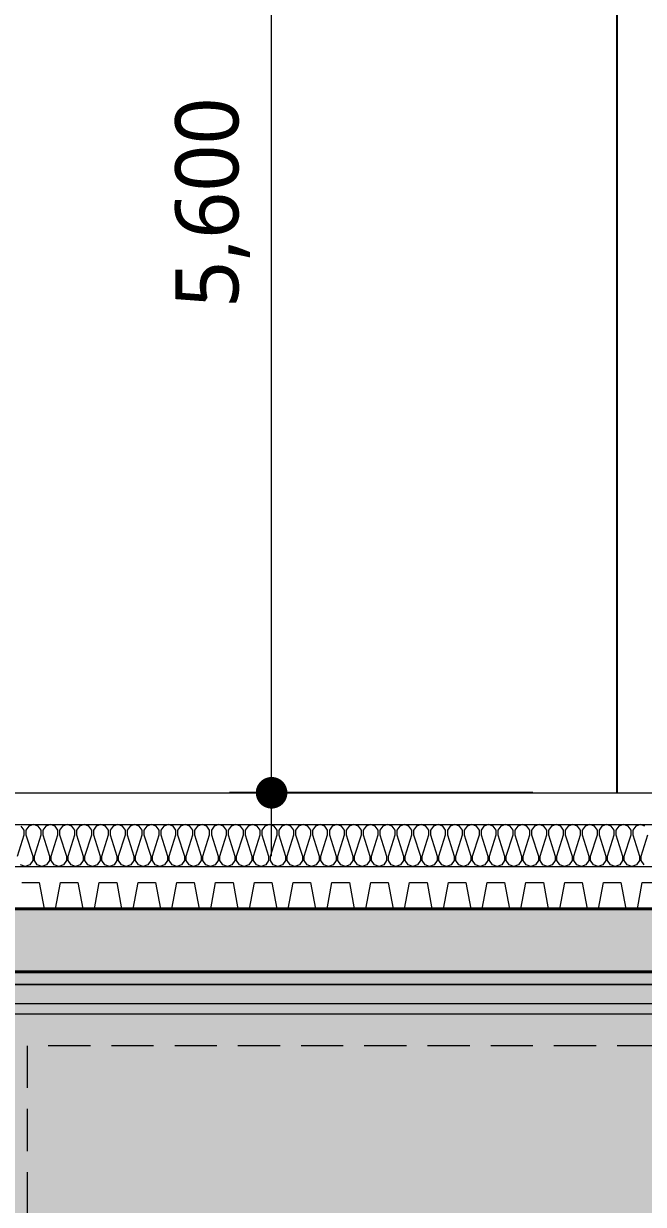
# Model space of a CAD drawing. Header units: millimetres. Extents: x 0 to 420000, y 0 to 297000.
# Drawn here: x 184795 to 187737, y 22497 to 28099 of the extents above; entities that cross this region are included whole.
import ezdxf

# ---------------------------------------------------------------- set-up
doc = ezdxf.new("R2010")
doc.units = ezdxf.units.MM
doc.linetypes.add('CEN', pattern=[62, 60, -1, 0, -1])
doc.linetypes.add('HIDDEN', pattern=[0.375, 0.25, -0.125])
doc.layers.get('Defpoints').update_dxf_attribs({"color": 140})
for name, color, linetype, lineweight in [('A-AXIS-LINE', 1, 'CEN', 15), ('A-CONC-LIN1', 2, 'Continuous', 40), ('A-ELEV-LIN2', 7, 'Continuous', 25), ('A-SECT-LIN3', 255, 'Continuous', 18), ('A-XXXX-DRBD', 9, 'Continuous', 20), ('A-XXXX-FIN2', 6, 'Continuous', 20), ('A-XXXX-HATC', 8, 'Continuous', 18), ('A-XXXX-HID', 8, 'HIDDEN', 18), ('A-XXXX-INSL2', 8, 'Continuous', 18)]:
    doc.layers.add(name, color=color, linetype=linetype, lineweight=lineweight)
doc.layers.add('A-CONC-SOLD', color=253, linetype='CEN')
doc.layers.add('A-XXXX-SOLD', color=252, linetype='Continuous')
doc.layers.add('A-XXXX-NPLT', color=144, linetype='Continuous', lineweight=15, plot=False)
doc.styles.add('HY울릉도L', font='')
doc.styles.add('맑은고딕', font='')
doc.styles.get('HY울릉도L').set_extended_font_data('HYwulM')
doc.styles.get('맑은고딕').set_extended_font_data('Malgun Gothic')
doc.dimstyles.new('CDIM', dxfattribs={"dimtxt": 3, "dimasz": 1.5, "dimexe": 2, "dimexo": 1, "dimgap": 1, "dimtad": 1, "dimdec": 0, "dimrnd": 0.5, "dimzin": 0, "dimdsep": 32, "dimlunit": 6, "dimtxsty": 'HY울릉도L', "dimblk1": '_CIDOT', "dimblk2": '_CIDOT', "dimsah": 1, "dimcen": 5.5, "dimclrd": 2, "dimclre": 2, "dimclrt": 7, "dimadec": 0, "dimazin": 0, "dimtfac": 1, "dimtdec": 0, "dimtix": 1, "dimtmove": 2, "dimatfit": 1, "dimldrblk": '_CIDOT', "dimfxl": 1, "dimtolj": 1, "dimtzin": 0, "dimlwd": -1, "dimarcsym": 0})

# ---------------------------------------------------------------- blocks, each defined once
blk = doc.blocks.new('axis(211208)')
at = {"layer": 'A-AXIS-LINE', "ltscale": 1000}
for p, q in [((4631788.1, -441118.7), (4955413.1, -441118.7)), ((4631788.1, -442118.7), (4955413.1, -442118.7))]:
    blk.add_line(p, q, dxfattribs=at)
blk = doc.blocks.new('지하2층')
at = {"layer": 'A-CONC-SOLD'}
h = blk.add_hatch(color=256, dxfattribs=at)
h.dxf.hatch_style = 1
h.paths.add_polyline_path([(4879373.8, -392168.7), (4878973.8, -392168.7), (4878973.8, -391118.7), (4878823.8, -391118.7), (4878823.8, -391368.7), (4878373.8, -391368.7), (4878373.8, -392368.7), (4878323.8, -392368.7), (4878323.8, -393068.7), (4878673.8, -393068.7), (4878673.8, -401668.7), (4877923.8, -401668.7), (4877923.8, -401118.7), (4877723.8, -401118.7), (4877723.8, -401668.7), (4801523.8, -401668.7), (4801523.8, -401128.7), (4801323.8, -401128.7), (4801323.8, -401968.7), (4801493.8, -401968.7), (4801478.8, -401977.7), (4801478.8, -402318.7), (4759168.8, -402318.7), (4759168.8, -401977.7), (4759153.8, -401968.7), (4759323.8, -401968.7), (4759323.8, -401128.7), (4759123.8, -401128.7), (4759123.8, -401668.7), (4682923.8, -401668.7), (4682923.8, -401118.7), (4682723.8, -401118.7), (4682723.8, -401668.7), (4681973.8, -401668.7), (4681973.8, -393068.7), (4682323.8, -393068.7), (4682323.8, -392368.7), (4682273.8, -392368.7), (4682273.8, -391368.7), (4681823.8, -391368.7), (4681823.8, -391118.7), (4681673.8, -391118.7), (4681673.8, -392168.7), (4681273.8, -392168.7), (4681273.8, -401968.7), (4758323.8, -401968.7), (4758323.8, -402618.7), (4802323.8, -402618.7), (4802323.8, -401968.7), (4879373.8, -401968.7)])
at = {"layer": 'A-CONC-LIN1'}
for points in [[(4681673.8, -391118.7), (4681673.8, -392168.7), (4681273.8, -392168.7), (4681273.8, -401968.7), (4758323.8, -401968.7), (4758323.8, -402618.7), (4802323.8, -402618.7), (4802323.8, -401968.7), (4879373.8, -401968.7), (4879373.8, -392168.7), (4878973.8, -392168.7), (4878973.8, -391118.7)], [(4801478.8, -402318.7), (4759168.8, -402318.7), (4759168.8, -401977.7), (4759153.8, -401968.7), (4759323.8, -401968.7), (4759323.8, -401128.7), (4759123.8, -401128.7), (4759123.8, -401668.7), (4682923.8, -401668.7)]]:
    blk.add_lwpolyline(points, dxfattribs=at)
at = {"layer": 'A-ELEV-LIN2'}
blk.add_line((4757923.8, -401118.7), (4757923.8, -394068.7), dxfattribs=at)
at = {"layer": 'A-XXXX-DRBD'}
blk.add_lwpolyline([(4755097.6, -401543.7), (4755180.4, -401543.7), (4755203.7, -401668.7), (4755258.4, -401668.7), (4755281.7, -401543.7), (4755364.5, -401543.7), (4755387.8, -401668.7), (4755442.5, -401668.7), (4755465.8, -401543.7), (4755548.6, -401543.7), (4755571.9, -401668.7), (4755626.5, -401668.7), (4755649.9, -401543.7), (4755732.7, -401543.7), (4755756, -401668.7), (4755810.6, -401668.7), (4755833.9, -401543.7), (4755916.8, -401543.7), (4755940.1, -401668.7), (4755994.7, -401668.7), (4756018, -401543.7), (4756100.9, -401543.7), (4756124.2, -401668.7), (4756178.8, -401668.7), (4756202.1, -401543.7), (4756284.9, -401543.7), (4756308.3, -401668.7), (4756362.9, -401668.7), (4756386.2, -401543.7), (4756469, -401543.7), (4756492.3, -401668.7), (4756547, -401668.7), (4756570.3, -401543.7), (4756653.1, -401543.7), (4756676.4, -401668.7), (4756731.1, -401668.7), (4756754.4, -401543.7), (4756837.2, -401543.7), (4756860.5, -401668.7), (4756915.2, -401668.7), (4756938.5, -401543.7), (4757021.3, -401543.7), (4757044.6, -401668.7), (4757099.3, -401668.7), (4757122.6, -401543.7), (4757205.4, -401543.7), (4757228.7, -401668.7), (4757283.3, -401668.7), (4757306.7, -401543.7), (4757389.5, -401543.7), (4757412.8, -401668.7), (4757467.4, -401668.7), (4757490.7, -401543.7), (4757573.6, -401543.7), (4757596.9, -401668.7), (4757651.5, -401668.7), (4757674.8, -401543.7), (4757757.7, -401543.7), (4757781, -401668.7), (4757835.6, -401668.7), (4757858.9, -401543.7), (4757941.7, -401543.7), (4757965.1, -401668.7), (4758019.7, -401668.7), (4758043, -401543.7), (4758125.8, -401543.7)], dxfattribs=at)
at = {"layer": 'A-XXXX-FIN2'}
blk.add_lwpolyline([(4683073.8, -401118.7), (4759113.8, -401118.7)], dxfattribs=at)
at = {"layer": 'A-XXXX-INSL2'}
for points in [[(4682923.8, -401268.7), (4759113.8, -401268.7)], [(4758051.8, -401460.7), (4758037.8, -401440.7), (4758037.8, -401418.7), (4758069.8, -401318.7)], [(4758055.8, -401276.7), (4758033.8, -401268.7), (4758011.8, -401276.7), (4757997.8, -401296.7), (4757997.8, -401318.7), (4758029.8, -401418.7), (4758029.8, -401440.7), (4758015.8, -401460.7), (4757993.8, -401468.7), (4757971.8, -401460.7), (4757957.8, -401440.7), (4757957.8, -401418.7), (4757989.8, -401318.7), (4757989.8, -401296.7), (4757975.8, -401276.7), (4757953.8, -401268.7), (4757931.8, -401276.7), (4757917.8, -401296.7), (4757917.8, -401318.7), (4757949.8, -401418.7), (4757949.8, -401440.7), (4757935.8, -401460.7), (4757913.8, -401468.7), (4757891.8, -401460.7), (4757877.8, -401440.7), (4757877.8, -401418.7), (4757909.8, -401318.7), (4757909.8, -401296.7), (4757895.8, -401276.7), (4757873.8, -401268.7), (4757851.8, -401276.7), (4757837.8, -401296.7), (4757837.8, -401318.7), (4757869.8, -401418.7), (4757869.8, -401440.7), (4757855.8, -401460.7), (4757833.8, -401468.7), (4757811.8, -401460.7), (4757797.8, -401440.7), (4757797.8, -401418.7), (4757829.8, -401318.7), (4757829.8, -401296.7), (4757815.8, -401276.7), (4757793.8, -401268.7), (4757771.8, -401276.7), (4757757.8, -401296.7), (4757757.8, -401318.7), (4757789.8, -401418.7), (4757789.8, -401440.7), (4757775.8, -401460.7), (4757753.8, -401468.7), (4757731.8, -401460.7), (4757717.8, -401440.7), (4757717.8, -401418.7), (4757749.8, -401318.7), (4757749.8, -401296.7), (4757735.8, -401276.7), (4757713.8, -401268.7), (4757691.8, -401276.7), (4757677.8, -401296.7), (4757677.8, -401318.7), (4757709.8, -401418.7), (4757709.8, -401440.7), (4757695.8, -401460.7), (4757673.8, -401468.7), (4757651.8, -401460.7), (4757637.8, -401440.7), (4757637.8, -401418.7), (4757669.8, -401318.7), (4757669.8, -401296.7), (4757655.8, -401276.7), (4757633.8, -401268.7), (4757611.8, -401276.7), (4757597.8, -401296.7), (4757597.8, -401318.7), (4757629.8, -401418.7), (4757629.8, -401440.7), (4757615.8, -401460.7), (4757593.8, -401468.7), (4757571.8, -401460.7), (4757557.8, -401440.7), (4757557.8, -401418.7), (4757589.8, -401318.7), (4757589.8, -401296.7), (4757575.8, -401276.7), (4757553.8, -401268.7), (4757531.8, -401276.7), (4757517.8, -401296.7), (4757517.8, -401318.7), (4757549.8, -401418.7), (4757549.8, -401440.7), (4757535.8, -401460.7), (4757513.8, -401468.7), (4757491.8, -401460.7), (4757477.8, -401440.7), (4757477.8, -401418.7), (4757509.8, -401318.7), (4757509.8, -401296.7), (4757495.8, -401276.7), (4757473.8, -401268.7), (4757451.8, -401276.7), (4757437.8, -401296.7), (4757437.8, -401318.7), (4757469.8, -401418.7), (4757469.8, -401440.7), (4757455.8, -401460.7), (4757433.8, -401468.7), (4757411.8, -401460.7), (4757397.8, -401440.7), (4757397.8, -401418.7), (4757429.8, -401318.7), (4757429.8, -401296.7), (4757415.8, -401276.7), (4757393.8, -401268.7), (4757371.8, -401276.7), (4757357.8, -401296.7), (4757357.8, -401318.7), (4757389.8, -401418.7), (4757389.8, -401440.7), (4757375.8, -401460.7), (4757353.8, -401468.7), (4757331.8, -401460.7), (4757317.8, -401440.7), (4757317.8, -401418.7), (4757349.8, -401318.7), (4757349.8, -401296.7), (4757335.8, -401276.7), (4757313.8, -401268.7), (4757291.8, -401276.7), (4757277.8, -401296.7), (4757277.8, -401318.7), (4757309.8, -401418.7), (4757309.8, -401440.7), (4757295.8, -401460.7), (4757273.8, -401468.7), (4757251.8, -401460.7), (4757237.8, -401440.7), (4757237.8, -401418.7), (4757269.8, -401318.7), (4757269.8, -401296.7), (4757255.8, -401276.7), (4757233.8, -401268.7), (4757211.8, -401276.7), (4757197.8, -401296.7), (4757197.8, -401318.7), (4757229.8, -401418.7), (4757229.8, -401440.7), (4757215.8, -401460.7), (4757193.8, -401468.7), (4757171.8, -401460.7), (4757157.8, -401440.7), (4757157.8, -401418.7), (4757189.8, -401318.7), (4757189.8, -401296.7), (4757175.8, -401276.7), (4757153.8, -401268.7), (4757131.8, -401276.7), (4757117.8, -401296.7), (4757117.8, -401318.7), (4757149.8, -401418.7), (4757149.8, -401440.7), (4757135.8, -401460.7), (4757113.8, -401468.7), (4757091.8, -401460.7), (4757077.8, -401440.7), (4757077.8, -401418.7), (4757109.8, -401318.7), (4757109.8, -401296.7), (4757095.8, -401276.7), (4757073.8, -401268.7), (4757051.8, -401276.7), (4757037.8, -401296.7), (4757037.8, -401318.7), (4757069.8, -401418.7), (4757069.8, -401440.7), (4757055.8, -401460.7), (4757033.8, -401468.7), (4757011.8, -401460.7), (4756997.8, -401440.7), (4756997.8, -401418.7), (4757029.8, -401318.7), (4757029.8, -401296.7), (4757015.8, -401276.7), (4756993.8, -401268.7), (4756971.8, -401276.7), (4756957.8, -401296.7), (4756957.8, -401318.7), (4756989.8, -401418.7), (4756989.8, -401440.7), (4756975.8, -401460.7), (4756953.8, -401468.7), (4756931.8, -401460.7), (4756917.8, -401440.7), (4756917.8, -401418.7), (4756949.8, -401318.7), (4756949.8, -401296.7), (4756935.8, -401276.7), (4756913.8, -401268.7), (4756891.8, -401276.7), (4756877.8, -401296.7), (4756877.8, -401318.7), (4756909.8, -401418.7), (4756909.8, -401440.7), (4756895.8, -401460.7), (4756873.8, -401468.7), (4756851.8, -401460.7), (4756837.8, -401440.7), (4756837.8, -401418.7), (4756869.8, -401318.7), (4756869.8, -401296.7), (4756855.8, -401276.7), (4756833.8, -401268.7), (4756811.8, -401276.7), (4756797.8, -401296.7), (4756797.8, -401318.7), (4756829.8, -401418.7), (4756829.8, -401440.7), (4756815.8, -401460.7), (4756793.8, -401468.7), (4756771.8, -401460.7), (4756757.8, -401440.7), (4756757.8, -401418.7), (4756789.8, -401318.7), (4756789.8, -401296.7), (4756775.8, -401276.7), (4756753.8, -401268.7), (4756731.8, -401276.7), (4756717.8, -401296.7), (4756717.8, -401318.7), (4756749.8, -401418.7), (4756749.8, -401440.7), (4756735.8, -401460.7), (4756713.8, -401468.7), (4756691.8, -401460.7), (4756677.8, -401440.7), (4756677.8, -401418.7), (4756709.8, -401318.7), (4756709.8, -401296.7), (4756695.8, -401276.7), (4756673.8, -401268.7), (4756651.8, -401276.7), (4756637.8, -401296.7), (4756637.8, -401318.7), (4756669.8, -401418.7), (4756669.8, -401440.7), (4756655.8, -401460.7), (4756633.8, -401468.7), (4756611.8, -401460.7), (4756597.8, -401440.7), (4756597.8, -401418.7), (4756629.8, -401318.7), (4756629.8, -401296.7), (4756615.8, -401276.7), (4756593.8, -401268.7), (4756571.8, -401276.7), (4756557.8, -401296.7), (4756557.8, -401318.7), (4756589.8, -401418.7), (4756589.8, -401440.7), (4756575.8, -401460.7), (4756553.8, -401468.7), (4756531.8, -401460.7), (4756517.8, -401440.7), (4756517.8, -401418.7), (4756549.8, -401318.7), (4756549.8, -401296.7), (4756535.8, -401276.7), (4756513.8, -401268.7), (4756491.8, -401276.7), (4756477.8, -401296.7), (4756477.8, -401318.7), (4756509.8, -401418.7), (4756509.8, -401440.7), (4756495.8, -401460.7), (4756473.8, -401468.7), (4756451.8, -401460.7), (4756437.8, -401440.7), (4756437.8, -401418.7), (4756469.8, -401318.7), (4756469.8, -401296.7), (4756455.8, -401276.7), (4756433.8, -401268.7), (4756411.8, -401276.7), (4756397.8, -401296.7), (4756397.8, -401318.7), (4756429.8, -401418.7), (4756429.8, -401440.7), (4756415.8, -401460.7), (4756393.8, -401468.7), (4756371.8, -401460.7), (4756357.8, -401440.7), (4756357.8, -401418.7), (4756389.8, -401318.7), (4756389.8, -401296.7), (4756375.8, -401276.7), (4756353.8, -401268.7), (4756331.8, -401276.7), (4756317.8, -401296.7), (4756317.8, -401318.7), (4756349.8, -401418.7), (4756349.8, -401440.7), (4756335.8, -401460.7), (4756313.8, -401468.7), (4756291.8, -401460.7), (4756277.8, -401440.7), (4756277.8, -401418.7), (4756309.8, -401318.7), (4756309.8, -401296.7), (4756295.8, -401276.7), (4756273.8, -401268.7), (4756251.8, -401276.7), (4756237.8, -401296.7), (4756237.8, -401318.7), (4756269.8, -401418.7), (4756269.8, -401440.7), (4756255.8, -401460.7), (4756233.8, -401468.7), (4756211.8, -401460.7), (4756197.8, -401440.7), (4756197.8, -401418.7), (4756229.8, -401318.7), (4756229.8, -401296.7), (4756215.8, -401276.7), (4756193.8, -401268.7), (4756171.8, -401276.7), (4756157.8, -401296.7), (4756157.8, -401318.7), (4756189.8, -401418.7), (4756189.8, -401440.7), (4756175.8, -401460.7), (4756153.8, -401468.7), (4756131.8, -401460.7), (4756117.8, -401440.7), (4756117.8, -401418.7), (4756149.8, -401318.7), (4756149.8, -401296.7), (4756135.8, -401276.7), (4756113.8, -401268.7), (4756091.8, -401276.7), (4756077.8, -401296.7), (4756077.8, -401318.7), (4756109.8, -401418.7), (4756109.8, -401440.7), (4756095.8, -401460.7), (4756073.8, -401468.7), (4756051.8, -401460.7), (4756037.8, -401440.7), (4756037.8, -401418.7), (4756069.8, -401318.7), (4756069.8, -401296.7), (4756055.8, -401276.7), (4756033.8, -401268.7), (4756011.8, -401276.7), (4755997.8, -401296.7), (4755997.8, -401318.7), (4756029.8, -401418.7), (4756029.8, -401440.7), (4756015.8, -401460.7), (4755993.8, -401468.7), (4755971.8, -401460.7), (4755957.8, -401440.7), (4755957.8, -401418.7), (4755989.8, -401318.7), (4755989.8, -401296.7), (4755975.8, -401276.7), (4755953.8, -401268.7), (4755931.8, -401276.7), (4755917.8, -401296.7), (4755917.8, -401318.7), (4755949.8, -401418.7), (4755949.8, -401440.7), (4755935.8, -401460.7), (4755913.8, -401468.7), (4755891.8, -401460.7), (4755877.8, -401440.7), (4755877.8, -401418.7), (4755909.8, -401318.7), (4755909.8, -401296.7), (4755895.8, -401276.7), (4755873.8, -401268.7), (4755851.8, -401276.7), (4755837.8, -401296.7), (4755837.8, -401318.7), (4755869.8, -401418.7), (4755869.8, -401440.7), (4755855.8, -401460.7), (4755833.8, -401468.7), (4755811.8, -401460.7), (4755797.8, -401440.7), (4755797.8, -401418.7), (4755829.8, -401318.7), (4755829.8, -401296.7), (4755815.8, -401276.7), (4755793.8, -401268.7), (4755771.8, -401276.7), (4755757.8, -401296.7), (4755757.8, -401318.7), (4755789.8, -401418.7), (4755789.8, -401440.7), (4755775.8, -401460.7), (4755753.8, -401468.7), (4755731.8, -401460.7), (4755717.8, -401440.7), (4755717.8, -401418.7), (4755749.8, -401318.7), (4755749.8, -401296.7), (4755735.8, -401276.7), (4755713.8, -401268.7), (4755691.8, -401276.7), (4755677.8, -401296.7), (4755677.8, -401318.7), (4755709.8, -401418.7), (4755709.8, -401440.7), (4755695.8, -401460.7), (4755673.8, -401468.7), (4755651.8, -401460.7), (4755637.8, -401440.7), (4755637.8, -401418.7), (4755669.8, -401318.7), (4755669.8, -401296.7), (4755655.8, -401276.7), (4755633.8, -401268.7), (4755611.8, -401276.7), (4755597.8, -401296.7), (4755597.8, -401318.7), (4755629.8, -401418.7), (4755629.8, -401440.7), (4755615.8, -401460.7), (4755593.8, -401468.7), (4755571.8, -401460.7), (4755557.8, -401440.7), (4755557.8, -401418.7), (4755589.8, -401318.7), (4755589.8, -401296.7), (4755575.8, -401276.7), (4755553.8, -401268.7), (4755531.8, -401276.7), (4755517.8, -401296.7), (4755517.8, -401318.7), (4755549.8, -401418.7), (4755549.8, -401440.7), (4755535.8, -401460.7), (4755513.8, -401468.7), (4755491.8, -401460.7), (4755477.8, -401440.7), (4755477.8, -401418.7), (4755509.8, -401318.7), (4755509.8, -401296.7), (4755495.8, -401276.7), (4755473.8, -401268.7), (4755451.8, -401276.7), (4755437.8, -401296.7), (4755437.8, -401318.7), (4755469.8, -401418.7), (4755469.8, -401440.7), (4755455.8, -401460.7), (4755433.8, -401468.7), (4755411.8, -401460.7), (4755397.8, -401440.7), (4755397.8, -401418.7), (4755429.8, -401318.7), (4755429.8, -401296.7), (4755415.8, -401276.7), (4755393.8, -401268.7), (4755371.8, -401276.7), (4755357.8, -401296.7), (4755357.8, -401318.7), (4755389.8, -401418.7), (4755389.8, -401440.7), (4755375.8, -401460.7), (4755353.8, -401468.7), (4755331.8, -401460.7), (4755317.8, -401440.7), (4755317.8, -401418.7), (4755349.8, -401318.7), (4755349.8, -401296.7), (4755335.8, -401276.7), (4755313.8, -401268.7), (4755291.8, -401276.7), (4755277.8, -401296.7), (4755277.8, -401318.7), (4755309.8, -401418.7), (4755309.8, -401440.7), (4755295.8, -401460.7), (4755273.8, -401468.7), (4755251.8, -401460.7), (4755237.8, -401440.7), (4755237.8, -401418.7), (4755269.8, -401318.7), (4755269.8, -401296.7), (4755255.8, -401276.7), (4755233.8, -401268.7), (4755211.8, -401276.7), (4755197.8, -401296.7), (4755197.8, -401318.7), (4755229.8, -401418.7), (4755229.8, -401440.7), (4755215.8, -401460.7), (4755193.8, -401468.7), (4755171.8, -401460.7), (4755157.8, -401440.7), (4755157.8, -401418.7), (4755189.8, -401318.7), (4755189.8, -401296.7), (4755175.8, -401276.7), (4755153.8, -401268.7), (4755131.8, -401276.7), (4755117.8, -401296.7), (4755117.8, -401318.7), (4755149.8, -401418.7), (4755149.8, -401440.7), (4755135.8, -401460.7), (4755113.8, -401468.7), (4755091.8, -401460.7)], [(4755077.8, -401418.7), (4755109.8, -401318.7), (4755109.8, -401296.7), (4755095.8, -401276.7)], [(4682923.8, -401468.7), (4759113.8, -401468.7)]]:
    blk.add_lwpolyline(points, dxfattribs=at)
blk = doc.blocks.new('PF12')
at = {"layer": 'A-XXXX-HID', "color": 0, "ltscale": 800}
blk.add_lwpolyline([(-3750, 0), (-3750, -3400), (3750, -3400), (3750, 0)], close=True, dxfattribs=at)
blk = doc.blocks.new('_CIDOT')
at = {"color": 0, "linetype": 'ByBlock'}
blk.add_line((2, 0), (-1, 0), dxfattribs=at)
at = {"color": 0, "linetype": 'ByBlock', "const_width": 0.5}
blk.add_lwpolyline([(-0.25, 0, 1), (0.25, 0, 1)], format="xyb", close=True, dxfattribs=at)
blk = doc.blocks.new('*D148')
at = {"layer": 'A-XXXX-NPLT', "lineweight": -2, "transparency": 16777216}
for p, q in [((187212.5, 30050), (185772.5, 30050)), ((187212.5, 24450), (185772.5, 24450))]:
    blk.add_line(p, q, dxfattribs=at)
at = {"layer": 'A-XXXX-NPLT', "transparency": 16777216}
blk.add_line((185972.5, 24600), (185972.5, 29900), dxfattribs=at)
at = {"layer": 'Defpoints', "color": 0, "transparency": 16777216}
for p in [(185972.5, 30050), (187312.5, 30050), (187312.5, 24450)]:
    blk.add_point(p, dxfattribs=at)
at = {"layer": 'A-XXXX-NPLT', "transparency": 16777216, "xscale": 150, "yscale": 150, "zscale": 150}
for p, rotation in [((185972.5, 30050), 90), ((185972.5, 24450), 270)]:
    blk.add_blockref('_CIDOT', p, dxfattribs=dict(at, rotation=rotation))
at = {"layer": 'A-XXXX-NPLT', "color": 3, "transparency": 16777216, "insert": (185692.3, 27250), "char_height": 300, "attachment_point": 5, "rotation": 90, "style": '맑은고딕'}
blk.add_mtext('\\A1;5,600', dxfattribs=at)

msp = doc.modelspace()

# ---------------------------------------------------------------- hatches: boundary and pattern name
at = {"layer": 'A-XXXX-HATC'}
h = msp.add_hatch(dxfattribs=at)
h.set_pattern_fill('DOTS', color=256, scale=10)
h.set_pattern_definition([(0, (0, -50), (7.9375, 15.875), [0, -15.875])])
h.paths.add_polyline_path([(188012.5, 23540), (110962.5, 23540), (110962.5, 23600), (188012.5, 23600)])
h = msp.add_hatch(dxfattribs=at)
h.set_pattern_fill('돌01', color=256, scale=200)
h.set_pattern_definition([(0, (40, -50), (200, 200), [60, -140]), (0, (160, -30), (200, 200), [50, -150]), (0, (150, -20), (200, 200), [40, -160]), (0, (90, 30), (200, 200), [30, -30, 40, -100]), (0, (90, 40), (200, 200), [40, -10, 50, -100]), (0, (0, 80), (200, 200), [50, -150]), (0, (190, 90), (200, 200), [50, -150]), (90, (0, -10), (-200, 200), [30, -170]), (90, (30, 140), (-200, 200), [20, -180]), (90, (40, -50), (-200, 200), [30, -170]), (90, (60, 130), (-200, 200), [10, -190]), (90, (70, 50), (-200, 200), [30, -170]), (90, (90, -20), (-200, 200), [50, -150]), (90, (110, 120), (-200, 200), [30, -170]), (90, (130, 40), (-200, 200), [40, -160]), (90, (140, 40), (-200, 200), [40, -160]), (90, (160, -50), (-200, 200), [20, -180]), (90, (190, -20), (-200, 200), [50, -150]), (45, (20, -30), (0, 200), [84.8528, -197.98991]), (45, (40, -20), (0, 200), [42.4264, -240.41631]), (45, (130, 90), (0, 200), [56.56854, -226.27417]), (45, (130, 100), (0, 200), [42.4264, -240.41631]), (135, (60, 80), (-200, 2e-14), [14.1422, -268.70051]), (135, (20, -30), (-200, 2e-14), [28.2842, -254.55851]), (135, (80, 30), (-200, 2e-14), [28.2842, -254.55851]), (135, (130, 80), (-200, 2e-14), [28.2842, -254.55851]), (135, (190, 120), (-200, 2e-14), [42.4264, -240.41631]), (135, (190, 110), (-200, 2e-14), [28.2842, -254.55851]), (135, (180, 130), (-200, 2e-14), [28.2842, -254.55851]), (135, (120, -50), (-200, 2e-14), [42.4264, -240.41631]), (26.56505, (180, 70), (200, 8e-08), [22.36, -424.8536]), (26.56505, (130, 20), (200, 8e-08), [22.36, -424.8536]), (26.56505, (60, 80), (200, 8e-08), [44.72, -402.4936]), (26.56505, (70, 130), (200, 8e-08), [44.72, -402.4936]), (26.56505, (70, 80), (200, 8e-08), [44.72, -402.4936]), (26.56505, (190, 120), (200, 8e-08), [44.72, -402.4936]), (26.56505, (0, 20), (200, 8e-08), [67.082, -380.1316]), (26.56505, (0, 30), (200, 8e-08), [67.082, -380.1316]), (26.56505, (0, 110), (200, 8e-08), [67.082, -380.1316]), (63.43495, (100, 100), (1e-08, 200), [22.36, -424.8536]), (63.43495, (190, 90), (1e-08, 200), [22.36, -268.3336, 44.72, -111.8]), (63.43495, (170, 70), (1e-08, 200), [44.72, -402.4936]), (63.43495, (50, 90), (1e-08, 200), [44.72, -402.4936]), (63.43495, (40, 90), (1e-08, 200), [44.72, -402.4936]), (63.43495, (110, 110), (1e-08, 200), [67.082, -380.1316]), (116.56505, (60, 60), (-8e-08, 200), [22.36, -424.8536]), (116.56505, (190, 40), (-8e-08, 200), [22.36, -424.8536]), (116.56505, (150, -20), (-8e-08, 200), [44.72, -402.4936]), (116.56505, (140, -10), (-8e-08, 200), [44.72, -402.4936]), (116.56505, (160, 130), (-8e-08, 200), [44.72, -402.4936]), (116.56505, (0, 30), (-8e-08, 200), [44.72, -402.4936]), (116.56505, (100, -50), (-8e-08, 200), [67.082, -380.1316]), (153.43495, (170, 70), (-200, 1e-08), [44.72, -402.4936]), (153.43495, (180, 60), (-200, 1e-08), [44.72, -402.4936]), (153.43495, (30, -40), (-200, 1e-08), [22.36, -424.8536]), (153.43495, (90, 40), (-200, 1e-08), [22.36, -424.8536]), (153.43495, (130, 100), (-200, 1e-08), [22.36, -424.8536])])
h.paths.add_polyline_path([(110962.5, 23540), (188012.5, 23540), (188012.5, 23400), (110962.5, 23400)])
at = {"layer": 'A-XXXX-SOLD'}
h = msp.add_hatch(color=256, dxfattribs=at)
h.dxf.hatch_style = 1
edge = h.paths.add_edge_path()
edge.add_line((188012.5, 23400), (110962.5, 23400))
edge.add_line((110962.5, 23400), (110962.5, 33150))
edge.add_line((110962.5, 33150), (101437.5, 33150))
edge.add_line((101437.5, 33150), (101437.5, 32915.6))
edge.add_arc((97287.5, -3706.2), 36856.3, 83.53481, 96.46519)
edge.add_line((93137.5, 32915.6), (93137.5, 33150))
edge.add_line((93137.5, 33150), (50200, 33150))
edge.add_line((50200, 33150), (50200, 14450))
edge.add_line((50200, 14450), (373825, 14450))
edge.add_line((373825, 14450), (373825, 33150))
edge.add_line((373825, 33150), (343047.9, 33150))
edge.add_line((343047.9, 33150), (343047.9, 32941.7))
edge.add_arc((327897.9, -517956.2), 551106.3, 88.424731, 91.575269)
edge.add_line((312747.9, 32941.7), (312747.9, 33150))
edge.add_line((312747.9, 33150), (309062.5, 33150))
edge.add_line((309062.5, 33150), (309062.5, 23400))
edge.add_line((309062.5, 23400), (232012.5, 23400))
edge.add_line((232012.5, 23400), (232012.5, 22750))
edge.add_line((232012.5, 22750), (188012.5, 22750))
edge.add_line((188012.5, 22750), (188012.5, 23400))

# ---------------------------------------------------------------- linework, layer by layer
at = {"layer": 'A-SECT-LIN3'}
msp.add_lwpolyline([(188012.5, 23540), (110962.5, 23540), (110962.5, 23600), (188012.5, 23600)], close=True, dxfattribs=at)
at = {"layer": 'A-XXXX-HATC'}
msp.add_lwpolyline([(110962.5, 23540), (188012.5, 23540), (188012.5, 23400), (110962.5, 23400)], close=True, dxfattribs=at)

# ---------------------------------------------------------------- block references
for name, p in [('지하2층', (-4570311.3, 425568.7)), ('PF12', (188562.5, 23250))]:
    msp.add_blockref(name, p)
at = {"layer": 'A-AXIS-LINE'}
msp.add_blockref('axis(211208)', (-4581588.1, 465568.7), dxfattribs=at)

# ---------------------------------------------------------------- dimensions: what is measured, and where the dimension line sits
at = {"layer": 'A-XXXX-NPLT'}
dim = msp.add_aligned_dim(p1=(187312.5, 24450), p2=(187312.5, 30050), distance=1340, dimstyle='CDIM', override={"dimscale": 100, "dimtxsty": '맑은고딕', "dimclrd": 256, "dimclre": 256, "dimclrt": 3}, dxfattribs=at)
dim.commit()
dim.dimension.update_dxf_attribs({"geometry": '*D148', "text_midpoint": (185692.3, 27250)})

doc.saveas('drawing.dxf')
